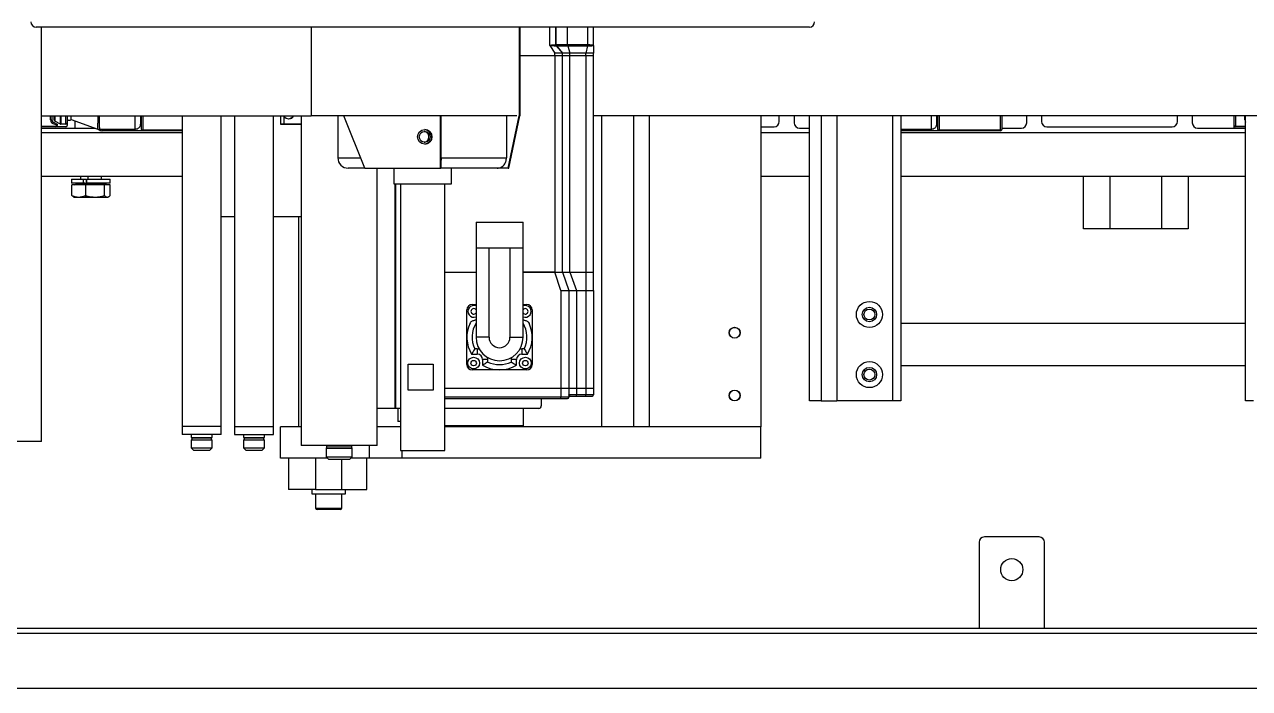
# Model space of a CAD drawing. Header units: millimetres. Extents: x 10 to 584, y 10 to 410.
# Drawn here: x 190.81 to 222.07, y 62.53 to 79.47 of the extents above; entities that cross this region are included whole.
import ezdxf

# ---------------------------------------------------------------- set-up
doc = ezdxf.new("R2010")
doc.units = ezdxf.units.MM

msp = doc.modelspace()

# ---------------------------------------------------------------- linework, layer by layer
at = {"color": 7, "linetype": 'Continuous', "lineweight": 25}
for p, q in [((210.83516, 79.40354), (191.10182, 79.40354)), ((191.23585, 68.83021), (191.23585, 79.40354)), ((198.12199, 79.40354), (198.12199, 77.13687)), ((203.43271, 79.40354), (203.43271, 77.13687)), ((203.44404, 79.40354), (203.44404, 77.13687)), ((203.45448, 77.13687), (203.45448, 79.40354)), ((205.32849, 78.93687), (205.32849, 79.40354)), ((204.20952, 78.93687), (204.33982, 78.73687)), ((204.37025, 78.92741), (204.37868, 78.92754)), ((204.37025, 78.92741), (204.53982, 78.73687)), ((204.37868, 78.92754), (204.53982, 78.73687)), ((204.66804, 78.92754), (204.71982, 78.73687)), ((204.66804, 78.92754), (205.17644, 78.92741)), ((205.17644, 78.92741), (205.1285, 78.73687)), ((205.32849, 78.93687), (205.32849, 78.73687)), ((204.33983, 78.6702), (203.45448, 78.6702)), ((204.33982, 78.6702), (203.45448, 78.6702)), ((204.33982, 78.6702), (204.33982, 78.73687)), ((204.33983, 78.6702), (204.33983, 73.15021)), ((204.53983, 78.6702), (204.33983, 78.6702)), ((204.53982, 78.6702), (204.53982, 78.73687)), ((204.71982, 78.6702), (204.53982, 78.6702)), ((204.53983, 73.15021), (204.53983, 78.6702)), ((204.71983, 78.6702), (204.53983, 78.6702)), ((204.71982, 78.6702), (204.71982, 78.73687)), ((205.1285, 78.73687), (204.71982, 78.73687)), ((204.71983, 78.6702), (204.71982, 78.6702)), ((204.71983, 73.15021), (204.71983, 78.6702)), ((205.1285, 78.6702), (204.71983, 78.6702)), ((205.1285, 78.6702), (205.1285, 78.73687)), ((205.1285, 78.6702), (205.1285, 73.15021)), ((205.32849, 78.6702), (205.1285, 78.6702)), ((205.32849, 78.6702), (205.1285, 78.6702)), ((205.32849, 78.6702), (205.32849, 78.73687)), ((205.32849, 73.15021), (205.32849, 78.6702)), ((191.23585, 77.13687), (198.12199, 77.13687)), ((191.4731, 77.03409), (191.50643, 77.03409)), ((191.50643, 77.13687), (191.50643, 77.03409)), ((191.63645, 76.88933), (191.52754, 76.94507)), ((191.54273, 76.97474), (191.63669, 76.92665)), ((191.56227, 77.03058), (191.56227, 77.13687)), ((191.7219, 76.93017), (191.5807, 77.00077)), ((191.63669, 76.92665), (191.63669, 76.89332)), ((191.86227, 76.92665), (191.73681, 76.92665)), ((191.89561, 77.13687), (191.89561, 76.95998)), ((191.89561, 76.95998), (191.89561, 76.89332)), ((191.99561, 77.04332), (192.67329, 76.80129)), ((192.09561, 76.82665), (192.09561, 77.0076)), ((193.7956, 76.79332), (193.7956, 77.13687)), ((194.8285, 77.13687), (194.8285, 69.21021)), ((195.82849, 69.21021), (195.82849, 77.13687)), ((196.16183, 77.13687), (196.16183, 69.21021)), ((197.16183, 69.21021), (197.16183, 77.13687)), ((197.33822, 77.13687), (197.33822, 76.93021)), ((197.33822, 76.93687), (197.42016, 76.93687)), ((197.33822, 76.93021), (197.86849, 76.93021)), ((197.42016, 77.13687), (197.42016, 76.93687)), ((197.42016, 76.93687), (197.86849, 76.93687)), ((197.79516, 76.93687), (197.79516, 76.93021)), ((197.86849, 77.13687), (197.86849, 68.73021)), ((203.36668, 77.13687), (198.12199, 77.13687)), ((198.80183, 77.13687), (198.80183, 76.07021)), ((199.48689, 75.80354), (198.95383, 77.13687)), ((199.48731, 75.80354), (198.95425, 77.13687)), ((201.41969, 75.80354), (201.41969, 77.13687)), ((201.43538, 76.07021), (201.43538, 77.13687)), ((203.103, 77.13687), (203.103, 76.07021)), ((203.15162, 75.80354), (203.43271, 77.13687)), ((203.16295, 75.80354), (203.44404, 77.13687)), ((203.43271, 77.13687), (203.44404, 77.13687)), ((203.45448, 77.13687), (203.44404, 77.13687)), ((225.97468, 77.13687), (205.32849, 77.13687)), ((205.52849, 77.13687), (205.52849, 69.20354)), ((206.34516, 77.13687), (206.34516, 69.20354)), ((206.74516, 77.13687), (206.74516, 69.20354)), ((209.59516, 77.13687), (209.59516, 69.20354)), ((210.06894, 76.99332), (210.06894, 77.13687)), ((210.44894, 77.13687), (210.44894, 76.95998)), ((210.83516, 69.87021), (210.83516, 77.13687)), ((211.13516, 77.13687), (211.13516, 69.87021)), ((211.53516, 77.13687), (211.53516, 69.87021)), ((213.1685, 77.13687), (213.1685, 69.87021)), ((214.1156, 76.79332), (214.1156, 77.13687)), ((215.74894, 77.13687), (215.74894, 76.79332)), ((216.38227, 76.95998), (216.38227, 77.13687)), ((216.76227, 77.13687), (216.76227, 76.99332)), ((220.22894, 76.99332), (220.22894, 77.13687)), ((220.60894, 77.13687), (220.60894, 76.95998)), ((221.6756, 76.82665), (221.6756, 77.13687)), ((221.96849, 69.87021), (221.96849, 77.13687)), ((191.23585, 76.87998), (191.63391, 76.87998)), ((191.60336, 76.85998), (191.23585, 76.85998)), ((191.23585, 76.82665), (192.09561, 76.82665)), ((194.8285, 76.70998), (191.23585, 76.70998)), ((191.86227, 76.85998), (191.60336, 76.85998)), ((191.63645, 76.88933), (191.63669, 76.89332)), ((192.09561, 76.82665), (192.60227, 76.82665)), ((192.71874, 76.79449), (192.67382, 76.80233)), ((192.6956, 76.79449), (192.67382, 76.80233)), ((193.62894, 76.79449), (192.71874, 76.79449)), ((193.82894, 76.75998), (192.78679, 76.75998)), ((193.82894, 76.77998), (194.8285, 76.77998)), ((194.8285, 76.75998), (193.82894, 76.75998)), ((209.59516, 76.85998), (209.9356, 76.85998)), ((210.83516, 76.70998), (209.59516, 76.70998)), ((210.58227, 76.82665), (210.83516, 76.82665)), ((213.94894, 76.79449), (213.1685, 76.79449)), ((214.14894, 76.75998), (213.1685, 76.75998)), ((221.96849, 76.70998), (213.1685, 76.70998)), ((214.14894, 76.77998), (215.71561, 76.77998)), ((215.71561, 76.75998), (214.14894, 76.75998)), ((215.74894, 76.82665), (216.24894, 76.82665)), ((216.89561, 76.85998), (220.0956, 76.85998)), ((220.74227, 76.82665), (221.6756, 76.82665)), ((221.6756, 76.82665), (221.96849, 76.82665)), ((221.70894, 76.87998), (221.96849, 76.87998)), ((221.70894, 76.87998), (221.70894, 76.85998)), ((221.96849, 76.85998), (221.70894, 76.85998)), ((201.43538, 76.07021), (203.103, 76.07021)), ((199.48731, 75.80354), (199.06849, 75.80354)), ((199.48689, 75.80354), (199.48731, 75.80354)), ((199.48731, 75.80354), (201.41969, 75.80354)), ((199.80183, 68.73021), (199.80183, 75.80354)), ((200.23516, 75.80354), (200.23516, 75.40354)), ((201.41969, 75.80354), (201.42682, 75.80354)), ((202.86848, 75.80354), (201.42682, 75.80354)), ((201.70182, 75.40354), (201.70182, 75.80354)), ((203.15162, 75.80354), (202.86848, 75.80354)), ((203.15162, 75.80354), (203.16295, 75.80354)), ((194.8285, 75.59332), (191.23585, 75.59332)), ((192.00849, 75.52665), (192.00849, 75.41998)), ((192.00849, 75.52665), (192.30755, 75.52665)), ((192.30755, 75.41998), (192.00849, 75.41998)), ((192.0154, 75.10535), (192.0154, 75.37998)), ((192.3602, 75.37998), (192.0154, 75.37998)), ((192.11416, 75.41332), (192.11416, 75.39998)), ((192.23516, 75.59332), (192.23516, 75.52665)), ((192.30755, 75.41998), (192.30755, 75.52665)), ((192.30755, 75.52665), (192.36736, 75.52665)), ((192.34286, 75.41998), (192.30755, 75.41998)), ((192.34286, 75.41998), (192.39399, 75.41998)), ((192.3602, 75.37998), (192.3602, 75.10535)), ((192.84663, 75.37998), (192.3602, 75.37998)), ((192.37789, 75.49332), (192.37789, 75.45332)), ((192.3886, 75.52665), (192.3886, 75.41998)), ((192.3886, 75.52665), (192.99516, 75.52665)), ((192.99516, 75.41998), (192.3886, 75.41998)), ((192.3921, 75.41332), (192.87364, 75.41332)), ((192.3921, 75.39998), (192.3921, 75.41332)), ((192.3921, 75.39998), (192.87364, 75.39998)), ((192.7685, 75.52665), (192.7685, 75.59332)), ((192.84663, 75.10535), (192.84663, 75.37998)), ((192.98825, 75.37998), (192.84663, 75.37998)), ((192.88949, 75.39998), (192.88949, 75.41332)), ((192.98825, 75.10535), (192.98825, 75.37998)), ((192.99516, 75.41998), (192.99516, 75.52665)), ((200.23516, 75.40354), (201.70182, 75.40354)), ((200.40182, 75.40354), (200.40182, 68.60354)), ((201.53516, 68.60354), (201.53516, 75.40354)), ((210.83516, 75.59332), (209.59516, 75.59332)), ((221.96849, 75.59332), (213.1685, 75.59332)), ((217.83516, 74.25999), (217.83516, 75.59332)), ((218.50183, 75.59332), (218.50183, 74.25999)), ((219.83516, 74.25999), (219.83516, 75.59332)), ((220.50183, 75.59332), (220.50183, 74.25999)), ((192.05002, 75.07732), (192.06849, 75.06665)), ((192.06849, 75.06665), (192.1878, 75.06665)), ((192.1878, 75.06665), (192.37917, 75.06665)), ((192.37917, 75.06665), (192.3602, 75.10535)), ((192.37917, 75.06665), (192.60341, 75.06665)), ((192.60341, 75.06665), (192.91744, 75.06665)), ((192.91744, 75.06665), (192.93516, 75.06665)), ((192.93516, 75.06665), (192.95364, 75.07732)), ((195.82849, 74.57021), (196.16183, 74.57021)), ((197.16183, 74.57021), (197.86849, 74.57021)), ((197.79516, 74.57021), (197.79516, 69.20354)), ((202.32849, 74.43021), (202.32849, 73.76354)), ((202.32849, 74.43021), (203.52849, 74.43021)), ((203.52849, 73.76354), (203.52849, 74.43021)), ((218.50183, 74.25999), (217.83516, 74.25999)), ((219.83516, 74.25999), (218.50183, 74.25999)), ((220.50183, 74.25999), (219.83516, 74.25999)), ((202.32849, 73.76354), (202.32849, 71.49021)), ((202.66183, 73.76354), (202.32849, 73.76354)), ((202.66183, 71.49021), (202.66183, 73.76354)), ((203.19516, 73.76354), (202.66183, 73.76354)), ((203.19516, 73.76354), (203.19516, 71.49021)), ((203.52849, 73.76354), (203.19516, 73.76354)), ((203.52849, 71.49021), (203.52849, 73.76354)), ((201.53516, 73.15021), (202.32849, 73.15021)), ((203.52849, 73.15021), (204.33983, 73.15021)), ((204.33982, 73.15021), (203.52849, 73.15021)), ((204.49516, 72.68354), (204.33982, 73.15021)), ((204.33983, 73.15021), (204.53983, 73.15021)), ((204.53982, 73.15021), (204.69516, 72.68354)), ((204.53982, 73.15021), (204.71983, 73.15021)), ((204.53983, 73.15021), (204.71983, 73.15021)), ((204.71983, 73.15021), (205.1285, 73.15021)), ((204.71983, 73.15021), (204.89516, 72.68354)), ((205.1285, 73.15021), (205.32849, 73.15021)), ((205.1285, 73.15021), (205.1285, 72.68354)), ((205.1285, 73.15021), (205.32849, 73.15021)), ((205.32849, 72.68354), (205.32849, 73.15021)), ((204.49516, 72.68354), (204.49516, 70.19021)), ((204.49516, 72.68354), (204.69516, 72.68354)), ((204.69516, 72.68354), (204.69516, 70.19021)), ((204.69516, 72.68354), (204.89516, 72.68354)), ((204.89516, 72.68354), (204.89516, 70.19021)), ((204.89516, 72.68354), (205.1285, 72.68354)), ((205.1285, 72.68354), (205.32849, 72.68354)), ((205.1285, 72.68354), (205.1285, 70.19021)), ((205.32849, 72.68354), (205.32849, 70.19021)), ((202.22849, 72.32354), (202.32849, 72.32354)), ((203.52849, 72.32354), (203.62849, 72.32354)), ((202.09516, 71.49021), (202.09516, 72.19021)), ((202.32849, 71.92354), (202.29604, 71.92354)), ((203.56095, 71.92354), (203.52849, 71.92354)), ((203.76183, 72.19021), (203.76183, 71.49021)), ((221.96849, 71.83687), (213.1685, 71.83687)), ((202.09516, 70.79021), (202.09516, 71.49021)), ((202.66183, 71.49021), (202.32849, 71.49021)), ((203.19516, 71.49021), (203.52849, 71.49021)), ((203.76183, 71.49021), (203.76183, 70.79021)), ((202.21669, 71.05687), (202.36182, 71.05687)), ((202.36182, 71.19021), (202.29604, 71.19021)), ((202.36182, 71.19021), (202.36182, 71.05687)), ((203.56095, 71.19021), (203.49516, 71.19021)), ((203.49516, 71.19021), (203.49516, 71.05687)), ((203.49516, 71.05687), (203.6403, 71.05687)), ((200.59379, 70.80354), (201.23213, 70.80354)), ((200.59379, 70.13687), (200.59379, 70.80354)), ((201.23213, 70.80354), (201.23213, 70.13687)), ((202.92849, 70.65687), (202.22849, 70.65687)), ((202.49515, 70.92354), (202.49515, 70.7784)), ((202.62849, 70.92354), (202.49515, 70.92354)), ((202.62849, 70.85775), (202.62849, 70.92354)), ((203.62849, 70.65687), (202.92849, 70.65687)), ((203.22849, 70.92354), (203.22849, 70.85775)), ((203.36182, 70.92354), (203.22849, 70.92354)), ((203.36182, 70.7784), (203.36182, 70.92354)), ((213.1685, 70.77021), (221.96849, 70.77021)), ((201.23213, 70.13687), (200.59379, 70.13687)), ((201.53516, 70.19021), (204.49516, 70.19021)), ((204.49516, 70.19021), (204.49516, 69.95687)), ((204.49516, 70.19021), (204.69516, 70.19021)), ((204.69516, 70.19021), (204.69516, 69.95687)), ((204.69516, 70.19021), (204.89516, 70.19021)), ((204.89516, 70.19021), (204.89516, 70.02354)), ((204.89516, 70.19021), (205.1285, 70.19021)), ((205.1285, 70.19021), (205.1285, 70.02354)), ((205.1285, 70.19021), (205.32849, 70.19021)), ((205.32849, 70.19021), (205.32849, 70.02354)), ((201.53516, 69.92354), (204.49516, 69.92354)), ((203.99409, 69.92354), (203.99409, 69.73688)), ((204.69516, 69.95687), (204.49516, 69.95687)), ((204.49516, 69.92354), (204.49516, 69.95687)), ((204.49516, 69.92354), (204.66182, 69.92354)), ((204.89516, 70.02354), (204.69516, 70.02354)), ((204.72849, 69.99021), (204.89516, 69.99021)), ((204.89516, 69.99021), (204.89516, 70.02354)), ((205.1285, 70.02354), (204.89516, 70.02354)), ((204.89516, 69.99021), (205.1285, 69.99021)), ((205.1285, 69.99021), (205.1285, 70.02354)), ((205.32849, 70.02354), (205.1285, 70.02354)), ((205.1285, 69.99021), (205.29516, 69.99021)), ((211.13516, 69.87021), (210.83516, 69.87021)), ((211.13516, 69.87021), (211.53516, 69.87021)), ((212.96849, 69.87021), (211.53516, 69.87021)), ((213.1685, 69.87021), (212.96849, 69.87021)), ((222.16849, 69.87021), (221.96849, 69.87021)), ((200.26322, 69.67021), (199.80183, 69.67021)), ((200.28581, 69.67021), (200.26322, 69.67021)), ((200.40182, 69.67021), (200.28581, 69.67021)), ((200.33516, 69.67021), (200.33516, 69.33687)), ((203.93252, 69.67021), (201.53516, 69.67021)), ((203.52849, 69.67021), (203.52849, 69.23687)), ((203.52849, 69.67021), (203.52849, 69.20354)), ((194.8285, 69.21021), (194.8285, 69.01021)), ((195.81092, 69.21021), (194.8285, 69.21021)), ((195.82849, 69.21021), (195.81092, 69.21021)), ((195.82849, 69.01021), (195.82849, 69.21021)), ((196.16183, 69.21021), (196.16183, 69.01021)), ((196.16183, 69.21021), (197.16183, 69.21021)), ((197.16183, 69.01021), (197.16183, 69.21021)), ((197.34182, 68.40354), (197.34182, 69.20354)), ((197.86849, 69.20354), (197.34182, 69.20354)), ((200.40182, 69.20354), (199.80183, 69.20354)), ((200.40182, 69.33687), (200.33516, 69.33687)), ((201.53516, 69.23687), (203.52849, 69.23687)), ((209.59516, 69.20354), (201.53516, 69.20354)), ((201.76849, 69.20354), (201.76849, 69.23687)), ((202.92849, 69.23687), (202.92849, 69.20354)), ((209.59516, 68.40354), (209.59516, 69.20354)), ((191.23585, 68.83021), (189.34519, 68.83021)), ((195.81092, 69.01021), (194.8285, 69.01021)), ((195.06183, 69.01021), (195.06183, 68.93021)), ((195.06183, 68.93021), (195.59516, 68.93021)), ((195.06183, 68.87021), (195.06183, 68.67021)), ((195.06183, 68.87021), (195.59516, 68.87021)), ((195.07516, 68.92421), (195.07516, 68.87621)), ((195.58183, 68.87621), (195.58183, 68.92421)), ((195.59516, 68.93021), (195.59516, 69.01021)), ((195.59516, 68.67021), (195.59516, 68.87021)), ((195.82849, 69.01021), (195.81092, 69.01021)), ((196.16183, 69.01021), (197.16183, 69.01021)), ((196.39516, 69.01021), (196.39516, 68.93021)), ((196.39516, 68.93021), (196.92849, 68.93021)), ((196.39516, 68.87021), (196.39516, 68.67021)), ((196.39516, 68.87021), (196.92849, 68.87021)), ((196.4085, 68.92421), (196.4085, 68.87621)), ((196.91516, 68.87621), (196.91516, 68.92421)), ((196.92849, 68.93021), (196.92849, 69.01021)), ((196.92849, 68.67021), (196.92849, 68.87021)), ((195.06183, 68.67021), (195.12849, 68.60354)), ((195.06183, 68.67021), (195.59516, 68.67021)), ((195.52849, 68.60354), (195.12849, 68.60354)), ((195.52849, 68.60354), (195.59516, 68.67021)), ((196.39516, 68.67021), (196.46182, 68.60354)), ((196.39516, 68.67021), (196.92849, 68.67021)), ((196.86182, 68.60354), (196.46182, 68.60354)), ((196.86182, 68.60354), (196.92849, 68.67021)), ((199.80183, 68.73021), (197.86849, 68.73021)), ((198.50183, 68.65687), (198.50183, 68.43687)), ((198.50183, 68.65687), (199.16849, 68.65687)), ((198.51516, 68.72287), (198.51516, 68.66421)), ((199.15516, 68.66421), (199.15516, 68.72287)), ((199.16849, 68.43687), (199.16849, 68.65687)), ((199.60849, 68.40354), (199.60849, 68.73021)), ((200.40182, 68.60354), (201.53516, 68.60354)), ((198.53516, 68.40354), (197.34182, 68.40354)), ((197.54613, 68.40354), (197.54613, 67.60354)), ((198.23516, 68.40354), (198.23516, 67.60354)), ((198.50183, 68.43687), (198.56849, 68.37021)), ((198.50183, 68.43687), (199.16849, 68.43687)), ((199.10182, 68.37021), (198.56849, 68.37021)), ((198.90183, 67.60354), (198.90183, 68.37021)), ((199.10182, 68.37021), (199.16849, 68.43687)), ((199.60849, 68.40354), (199.13516, 68.40354)), ((199.54612, 67.60354), (199.54612, 68.40354)), ((200.44182, 68.40354), (199.60849, 68.40354)), ((209.59516, 68.40354), (200.44182, 68.40354)), ((198.23516, 67.60354), (197.54613, 67.60354)), ((198.13516, 67.60354), (198.13516, 67.49021)), ((198.23516, 67.60354), (198.90183, 67.60354)), ((198.90183, 67.60354), (199.54612, 67.60354)), ((199.00182, 67.49021), (199.00182, 67.60354)), ((198.13516, 67.49021), (199.00182, 67.49021)), ((198.23516, 67.49021), (198.23516, 67.13021)), ((198.90183, 67.13021), (198.90183, 67.49021)), ((198.44301, 67.09021), (198.27516, 67.09021)), ((198.86182, 67.09021), (198.44301, 67.09021)), ((216.70183, 66.39332), (215.30182, 66.39332)), ((215.16849, 66.25999), (215.16849, 64.05999)), ((216.83516, 64.05999), (216.83516, 66.25999)), ((228.50183, 64.05999), (168.50182, 64.05999)), ((228.50183, 63.92665), (168.50182, 63.92665)), ((228.50183, 62.52665), (168.50182, 62.52665))]:
    msp.add_line(p, q, dxfattribs=at)
at = {"color": 59, "linetype": 'Continuous', "lineweight": 25}
for p, q in [((204.20952, 78.93687), (204.20952, 79.40354)), ((204.36183, 78.94949), (204.36183, 79.40354)), ((204.37079, 78.94913), (204.37079, 79.40354)), ((204.6655, 78.94913), (204.6655, 79.40354)), ((205.17882, 78.94949), (205.17882, 79.40354)), ((191.4731, 77.03409), (191.4731, 77.13687)), ((191.5807, 77.13687), (191.5807, 77.00077)), ((191.7219, 76.93017), (191.7219, 77.13687)), ((191.73681, 77.13687), (191.73681, 76.92665)), ((191.86227, 76.92665), (191.86227, 77.13687)), ((193.82894, 77.13687), (193.82894, 76.77998)), ((212.96849, 69.87021), (212.96849, 77.13687)), ((214.14894, 77.13687), (214.14894, 76.77998)), ((215.71561, 76.77998), (215.71561, 77.13687)), ((221.70894, 77.13687), (221.70894, 76.87998)), ((221.9531, 77.03409), (221.9531, 77.13687)), ((221.9531, 77.03409), (221.96849, 77.03409)), ((198.80183, 76.07021), (199.38028, 76.07021)), ((192.11416, 75.41332), (192.3921, 75.41332)), ((192.11416, 75.39998), (192.3921, 75.39998)), ((192.37545, 75.44665), (192.3886, 75.44665)), ((192.42635, 75.52665), (192.42635, 75.59332)), ((192.87364, 75.41332), (192.88949, 75.41332)), ((192.87364, 75.39998), (192.88949, 75.39998)), ((200.26322, 69.67021), (200.26322, 75.40354)), ((200.28581, 69.67021), (200.28581, 75.40354)), ((204.49516, 69.95687), (201.53516, 69.95687)), ((195.07516, 68.92421), (195.58183, 68.92421)), ((195.07516, 68.87621), (195.58183, 68.87621)), ((196.4085, 68.92421), (196.91516, 68.92421)), ((196.4085, 68.87621), (196.91516, 68.87621)), ((198.51516, 68.72287), (199.15516, 68.72287)), ((198.51516, 68.66421), (199.15516, 68.66421)), ((200.44182, 68.40354), (200.44182, 68.60354)), ((198.23516, 67.13021), (198.4259, 67.13021)), ((198.4259, 67.13021), (198.90183, 67.13021))]:
    msp.add_line(p, q, dxfattribs=at)
at = {"color": 7, "linetype": 'Continuous', "lineweight": 25, "flags": 128}
msp.add_lwpolyline([(191.52754, 76.94507), (191.53051, 76.95086), (191.53335, 76.95642), (191.53598, 76.96155), (191.53828, 76.96605), (191.54017, 76.96974), (191.54157, 76.97249), (191.54244, 76.97417), (191.54273, 76.97474)], dxfattribs=at)
at = {"color": 7, "linetype": 'Continuous', "lineweight": 25}
for centre, radius in [((201.01995, 76.60356), 0.18331), ((201.01951, 76.60356), 0.13997), ((212.36849, 72.07021), 0.33333), ((212.36849, 72.07021), 0.18333), ((212.36849, 72.07021), 0.14), ((208.92849, 71.60354), 0.14), ((208.92849, 71.60354), 0.137), ((202.26853, 70.83024), 0.15), ((203.58846, 70.83024), 0.15), ((202.26853, 70.83024), 0.07), ((203.58846, 70.83024), 0.07), ((212.36849, 70.53687), 0.33333), ((212.36849, 70.53687), 0.18333), ((212.36849, 70.53687), 0.14), ((208.92849, 70.00354), 0.14), ((208.92849, 70.00354), 0.137), ((216.00183, 65.55998), 0.28333)]:
    msp.add_circle(centre, radius, dxfattribs=at)
for centre, radius, start, end in [((191.10183, 79.53687), 0.13333, 180, 270), ((210.83516, 79.53687), 0.13333, 270, 0), ((191.5731, 77.03409), 0.1, 180, 242.896104), ((191.5731, 77.03409), 0.06667, 180, 242.896104), ((191.59561, 77.03059), 0.03333, 180, 243.434949), ((191.73681, 76.95998), 0.03333, 243.434949, 270), ((191.86227, 76.95998), 0.03333, 270, 0), ((197.55329, 77.20327), 0.13971, 208.375052, 331.624948), ((197.53304, 77.20329), 0.13975, 274.163949, 331.623773), ((209.93561, 76.99332), 0.13333, 270, 0), ((210.58227, 76.95998), 0.13333, 180, 270), ((216.24894, 76.95998), 0.13333, 270, 0), ((216.89561, 76.99332), 0.13333, 180, 270), ((220.09561, 76.99332), 0.13333, 270, 0), ((220.74227, 76.95998), 0.13333, 180, 270), ((191.60336, 76.89332), 0.03333, 270, 336.421822), ((191.60336, 76.89332), 0.03333, 336.421822, 353.125965), ((191.86227, 76.89332), 0.03333, 270, 0), ((192.7838, 76.89332), 0.13333, 228.273344, 270), ((193.82894, 76.79332), 0.03333, 180, 224.427004), ((193.82894, 76.74665), 0.03333, 90, 135.572996), ((193.82894, 76.79332), 0.03333, 224.427004, 270), ((201.01942, 76.60358), 0.18329, 359.98673, 89.9847), ((201.01943, 76.60349), 0.18328, 270.012745, 0.017067), ((214.14894, 76.79332), 0.03333, 180, 224.427004), ((214.14894, 76.74665), 0.03333, 90, 135.572996), ((214.14894, 76.79332), 0.03333, 224.427004, 270), ((215.71561, 76.74665), 0.03333, 44.427004, 90), ((215.71561, 76.79332), 0.03333, 270, 315.572996), ((215.71561, 76.79332), 0.03333, 315.572996, 0), ((221.70894, 76.89332), 0.03333, 180, 270), ((199.06849, 76.07021), 0.26667, 180, 270), ((192.09416, 75.39998), 0.02, 270, 0), ((192.12083, 75.41332), 0.00667, 90, 180), ((192.86712, 75.41346), 0.00652, 358.74921, 88.844198), ((192.89324, 75.39959), 0.01961, 178.83511, 268.782993), ((192.88283, 75.41332), 0.00667, 0, 90), ((192.90949, 75.39998), 0.02, 180, 270), ((202.22849, 72.19021), 0.13333, 90, 180), ((202.26853, 72.15017), 0.15, 66.435854, 293.564146), ((202.26853, 72.15017), 0.07, 31.056184, 328.943816), ((203.58846, 72.15017), 0.15, 246.435854, 113.564146), ((203.58846, 72.15017), 0.07, 211.056184, 148.943816), ((203.62849, 72.19021), 0.13333, 0, 90), ((202.92849, 71.49021), 0.83333, 154.623066, 211.332251), ((202.92849, 71.49021), 0.7, 148.997281, 205.376934), ((202.92849, 71.49021), 0.7, 334.623066, 31.002719), ((202.92849, 71.49021), 0.83333, 328.667749, 25.376934), ((202.92849, 71.49021), 0.6, 180, 0), ((202.92849, 71.49021), 0.26667, 180, 0), ((202.36183, 70.92354), 0.26667, 79.239689, 90), ((202.36183, 70.92354), 0.13333, 0, 90), ((202.36183, 70.92354), 0.26667, 0, 10.760311), ((203.49516, 70.92354), 0.26667, 169.239689, 180), ((203.49516, 70.92354), 0.13333, 90, 180), ((203.49516, 70.92354), 0.26667, 90, 100.760311), ((202.22849, 70.79021), 0.13333, 180, 270), ((202.92849, 71.49021), 0.83333, 238.667749, 301.332251), ((202.92849, 71.49021), 0.7, 244.623066, 295.376934), ((203.62849, 70.79021), 0.13333, 270, 0), ((203.92987, 69.73442), 0.06427, 272.35678, 2.192677), ((204.66183, 69.95687), 0.03333, 270, 0), ((205.29516, 70.02354), 0.03333, 270, 0), ((195.06916, 68.92421), 0.006, 0, 90), ((195.06916, 68.87621), 0.006, 270, 0), ((195.58783, 68.92421), 0.006, 90, 180), ((195.58783, 68.87621), 0.006, 180, 270), ((196.40249, 68.92421), 0.006, 0, 90), ((196.40249, 68.87621), 0.006, 270, 0), ((196.92116, 68.92421), 0.006, 90, 180), ((196.92116, 68.87621), 0.006, 180, 270), ((198.50783, 68.72287), 0.00733, 0, 90), ((198.50783, 68.66421), 0.00733, 270, 0), ((199.16249, 68.72287), 0.00733, 90, 180), ((199.16249, 68.66421), 0.00733, 180, 270), ((198.27516, 67.13021), 0.04, 180, 270), ((198.86183, 67.13021), 0.04, 270, 0), ((215.30183, 66.25998), 0.13333, 90, 180), ((216.70183, 66.25998), 0.13333, 0, 90)]:
    msp.add_arc(centre, radius, start, end, dxfattribs=at)
at = {"color": 59, "linetype": 'Continuous', "lineweight": 25}
msp.add_arc((222.0531, 77.03409), 0.1, 180, 212.20911, dxfattribs=at)
at = {"color": 7, "linetype": 'Continuous', "lineweight": 25}
msp.add_ellipse((221.70894, 76.89379), major_axis=(0.03333, 0), ratio=0.41421356, start_param=3.14159265, end_param=4.71238898, dxfattribs=at)
for points, knots in [([(204.36183, 78.94949), (204.3593, 78.94901), (204.3542, 78.94805), (204.32782, 78.94598), (204.3042, 78.94393), (204.28459, 78.94229), (204.25227, 78.93986), (204.22502, 78.93796), (204.20952, 78.93687)], [0, 0, 0, 0, 0.247783535, 0.498908114, 0.552581794, 0.654105607, 0.803306793, 1, 1, 1, 1]), ([(204.20952, 78.93687), (204.22937, 78.93551), (204.26929, 78.93277), (204.32214, 78.92957), (204.35293, 78.92826), (204.36713, 78.92767), (204.36916, 78.92752), (204.37017, 78.92744)], [0, 0, 0, 0, 0.245774521, 0.494103659, 0.745395176, 0.87265419, 1, 1, 1, 1]), ([(204.36187, 78.94951), (204.36186, 78.94951), (204.36185, 78.94951), (204.36183, 78.9495), (204.36183, 78.94949)], [0, 0, 0, 0, 0.5598723, 1, 1, 1, 1]), ([(204.37017, 78.92744), (204.36778, 78.93074), (204.36301, 78.93734), (204.36222, 78.94544), (204.36183, 78.94949)], [0, 0, 0, 0, 0.49997341, 1, 1, 1, 1]), ([(204.37075, 78.94912), (204.36909, 78.94917), (204.36612, 78.94926), (204.36317, 78.94943), (204.36187, 78.94951)], [0, 0, 0, 0, 0.56000007, 1, 1, 1, 1]), ([(204.36187, 78.94951), (204.36226, 78.94544), (204.36305, 78.93732), (204.36785, 78.93071), (204.37025, 78.92741)], [0, 0, 0, 0, 0.49998712, 1, 1, 1, 1]), ([(204.37017, 78.92744), (204.37018, 78.92744), (204.37021, 78.92743), (204.37024, 78.92741), (204.37025, 78.92741)], [0, 0, 0, 0, 0.56009243, 1, 1, 1, 1]), ([(204.37079, 78.94913), (204.37078, 78.94913), (204.37076, 78.94913), (204.37075, 78.94912), (204.37075, 78.94912)], [0, 0, 0, 0, 0.5600136, 1, 1, 1, 1]), ([(204.37868, 78.92754), (204.37641, 78.93079), (204.37186, 78.93729), (204.37112, 78.94518), (204.37075, 78.94912)], [0, 0, 0, 0, 0.500036806, 1, 1, 1, 1]), ([(204.6655, 78.94913), (204.62715, 78.94942), (204.55044, 78.95), (204.45388, 78.95021), (204.38572, 78.95), (204.37576, 78.94942), (204.37079, 78.94913)], [0, 0, 0, 0, 0.25000743, 0.49999475, 0.74999771, 1, 1, 1, 1]), ([(204.37079, 78.94913), (204.37116, 78.94518), (204.37191, 78.93727), (204.37647, 78.93077), (204.37875, 78.92752)], [0, 0, 0, 0, 0.4998762, 1, 1, 1, 1]), ([(204.37868, 78.92754), (204.37869, 78.92754), (204.37871, 78.92753), (204.37874, 78.92752), (204.37875, 78.92752)], [0, 0, 0, 0, 0.55979226, 1, 1, 1, 1]), ([(204.37875, 78.92752), (204.38414, 78.92743), (204.39493, 78.92725), (204.46047, 78.92722), (204.55403, 78.92726), (204.62829, 78.92743), (204.66543, 78.92752)], [0, 0, 0, 0, 0.24956654, 0.49964508, 0.74972648, 1, 1, 1, 1]), ([(204.66543, 78.92752), (204.66542, 78.93077), (204.6654, 78.93728), (204.66547, 78.94518), (204.6655, 78.94913)], [0, 0, 0, 0, 0.50007328, 1, 1, 1, 1]), ([(204.66543, 78.92752), (204.66592, 78.92752), (204.66679, 78.92753), (204.66766, 78.92754), (204.66804, 78.92754)], [0, 0, 0, 0, 0.56096635, 1, 1, 1, 1]), ([(204.66789, 78.94912), (204.66744, 78.94912), (204.66665, 78.94912), (204.66585, 78.94913), (204.6655, 78.94913)], [0, 0, 0, 0, 0.55999751, 1, 1, 1, 1]), ([(205.17627, 78.94951), (205.08137, 78.94942), (204.91191, 78.94926), (204.74245, 78.94916), (204.66789, 78.94912)], [0, 0, 0, 0, 0.56000568, 1, 1, 1, 1]), ([(204.66789, 78.94912), (204.66789, 78.94518), (204.66791, 78.93729), (204.668, 78.93079), (204.66804, 78.92754)], [0, 0, 0, 0, 0.49996264, 1, 1, 1, 1]), ([(205.17644, 78.92741), (205.17639, 78.93071), (205.17629, 78.93732), (205.17628, 78.94544), (205.17627, 78.94951)], [0, 0, 0, 0, 0.50002829, 1, 1, 1, 1]), ([(205.17882, 78.94949), (205.17834, 78.9495), (205.17749, 78.94951), (205.17664, 78.94951), (205.17627, 78.94951)], [0, 0, 0, 0, 0.56075836, 1, 1, 1, 1]), ([(205.17644, 78.92741), (205.17685, 78.92742), (205.17758, 78.92743), (205.17831, 78.92744), (205.17864, 78.92744)], [0, 0, 0, 0, 0.5616205, 1, 1, 1, 1]), ([(205.17882, 78.94949), (205.17877, 78.94544), (205.17866, 78.93734), (205.17864, 78.93074), (205.17864, 78.92744)], [0, 0, 0, 0, 0.49996197, 1, 1, 1, 1]), ([(205.17864, 78.92744), (205.18889, 78.92752), (205.20939, 78.92767), (205.24805, 78.92826), (205.2895, 78.92957), (205.32214, 78.93277), (205.32638, 78.93551), (205.32849, 78.93687)], [0, 0, 0, 0, 0.127362699, 0.254622255, 0.505907091, 0.754228718, 1, 1, 1, 1]), ([(205.32849, 78.93687), (205.32714, 78.93796), (205.32477, 78.93986), (205.30974, 78.94229), (205.29599, 78.94393), (205.27459, 78.94598), (205.23774, 78.94805), (205.19837, 78.94901), (205.17882, 78.94949)], [0, 0, 0, 0, 0.19670358, 0.34591308, 0.44741643, 0.50108347, 0.75224283, 1, 1, 1, 1]), ([(204.53982, 78.73687), (204.53682, 78.73687), (204.5308, 78.73687), (204.48456, 78.73687), (204.41845, 78.73687), (204.36603, 78.73687), (204.33982, 78.73687)], [0, 0, 0, 0, 0.25000125, 0.49999526, 0.74998751, 1, 1, 1, 1]), ([(204.71982, 78.73687), (204.69624, 78.73687), (204.64907, 78.73687), (204.58957, 78.73687), (204.54794, 78.73687), (204.54253, 78.73687), (204.53982, 78.73687)], [0, 0, 0, 0, 0.2499878, 0.4999911, 0.74999833, 1, 1, 1, 1]), ([(205.32849, 78.73687), (205.32549, 78.73687), (205.31948, 78.73687), (205.27322, 78.73687), (205.20712, 78.73687), (205.1547, 78.73687), (205.1285, 78.73687)], [0, 0, 0, 0, 0.250000229, 0.500012331, 0.750008532, 1, 1, 1, 1]), ([(191.89561, 77.04332), (191.90469, 77.03763), (191.92184, 77.02691), (191.95014, 77.02366), (191.97515, 77.02994), (191.98855, 77.0387), (191.99561, 77.04332)], [0, 0, 0, 0, 0.29513007, 0.55715229, 0.76670212, 1, 1, 1, 1]), ([(191.99561, 77.04332), (191.99561, 77.04506), (191.99561, 77.04855), (191.99561, 77.07568), (191.99561, 77.1071), (191.99561, 77.12956), (191.99561, 77.13687)], [0, 0, 0, 0, 0.28716455, 0.57433647, 0.86149882, 1, 1, 1, 1]), ([(193.76227, 76.93168), (193.76086, 76.91574), (193.75804, 76.88381), (193.73397, 76.84193), (193.69887, 76.81154), (193.66184, 76.79649), (193.63794, 76.79504), (193.62894, 76.79449)], [0, 0, 0, 0, 0.22430849, 0.44928476, 0.66223357, 0.87275039, 1, 1, 1, 1]), ([(193.76227, 77.13687), (193.76227, 77.10813), (193.76227, 77.05155), (193.76227, 76.98549), (193.76227, 76.94611), (193.76227, 76.93501), (193.76227, 76.93168)], [0, 0, 0, 0, 0.36679211, 0.72197921, 0.91645649, 1, 1, 1, 1]), ([(214.08227, 76.93168), (214.08086, 76.91574), (214.07804, 76.88381), (214.05397, 76.84193), (214.01887, 76.81154), (213.98184, 76.79649), (213.95794, 76.79504), (213.94894, 76.79449)], [0, 0, 0, 0, 0.22430849, 0.44928476, 0.66223357, 0.87275039, 1, 1, 1, 1]), ([(214.08227, 77.13687), (214.08227, 77.10813), (214.08227, 77.05155), (214.08227, 76.98549), (214.08227, 76.94611), (214.08227, 76.93501), (214.08227, 76.93168)], [0, 0, 0, 0, 0.36679211, 0.72197921, 0.91645649, 1, 1, 1, 1]), ([(192.6956, 76.79449), (192.70786, 76.7855), (192.73238, 76.76752), (192.76584, 76.76042), (192.78384, 76.76004), (192.78679, 76.75998)], [0, 0, 0, 0, 0.45548143, 0.91071575, 1, 1, 1, 1]), ([(201.00805, 76.46631), (201.02048, 76.46888), (201.04806, 76.47456), (201.08432, 76.50053), (201.11274, 76.53819), (201.12704, 76.58398), (201.12554, 76.63135), (201.10911, 76.67524), (201.07932, 76.71114), (201.0418, 76.73554), (201.0136, 76.73961), (201.00121, 76.74141)], [0, 0, 0, 0, 0.09417038, 0.20886714, 0.32657995, 0.44481464, 0.55998005, 0.67335421, 0.7889242, 0.90728448, 1, 1, 1, 1]), ([(201.43538, 76.07021), (201.43529, 76.04063), (201.43511, 75.98147), (201.43367, 75.9025), (201.43156, 75.84222), (201.42914, 75.80866), (201.4275, 75.80505), (201.42682, 75.80354)], [0, 0, 0, 0, 0.20966598, 0.41930857, 0.63042632, 0.84505045, 1, 1, 1, 1]), ([(202.86848, 75.80354), (202.8857, 75.80449), (202.92069, 75.80642), (202.97329, 75.82496), (203.02286, 75.85931), (203.06602, 75.91347), (203.09373, 75.98075), (203.10246, 76.03773), (203.1029, 76.06436), (203.103, 76.07021)], [0, 0, 0, 0, 0.17171398, 0.34905021, 0.53160931, 0.69498481, 0.85988083, 0.96926133, 1, 1, 1, 1]), ([(192.36736, 75.52665), (192.36873, 75.52616), (192.37147, 75.52517), (192.37444, 75.51865), (192.37623, 75.51173), (192.37755, 75.50393), (192.37776, 75.49749), (192.37789, 75.49332)], [0, 0, 0, 0, 0.249815854, 0.499571113, 0.634032944, 0.762386889, 1, 1, 1, 1]), ([(192.37789, 75.45332), (192.37776, 75.44914), (192.37755, 75.44271), (192.37623, 75.43491), (192.37444, 75.42799), (192.37147, 75.42146), (192.36873, 75.42048), (192.36736, 75.41998)], [0, 0, 0, 0, 0.23761112, 0.36596468, 0.50043039, 0.7501849, 1, 1, 1, 1]), ([(192.0154, 75.10535), (192.04835, 75.09286), (192.10498, 75.07138), (192.16339, 75.06805), (192.1878, 75.06665)], [0, 0, 0, 0, 0.58194848, 1, 1, 1, 1]), ([(192.05051, 75.07776), (192.04965, 75.07801), (192.0377, 75.0815), (192.02613, 75.09388), (192.0154, 75.10535)], [0, 0, 0, 0, 0.07255643, 1, 1, 1, 1]), ([(192.1878, 75.06665), (192.21907, 75.06893), (192.27749, 75.07319), (192.33396, 75.09515), (192.3602, 75.10535)], [0, 0, 0, 0, 0.53524667, 1, 1, 1, 1]), ([(192.3602, 75.10535), (192.40669, 75.09286), (192.48657, 75.07138), (192.56897, 75.06805), (192.60341, 75.06665)], [0, 0, 0, 0, 0.58196483, 1, 1, 1, 1]), ([(192.60341, 75.06665), (192.64752, 75.06893), (192.72994, 75.07319), (192.8096, 75.09515), (192.84663, 75.10535)], [0, 0, 0, 0, 0.53523961, 1, 1, 1, 1]), ([(192.84663, 75.10535), (192.86016, 75.09286), (192.88342, 75.07138), (192.90741, 75.06805), (192.91744, 75.06665)], [0, 0, 0, 0, 0.58195826, 1, 1, 1, 1]), ([(192.91744, 75.06665), (192.93028, 75.06893), (192.95428, 75.07319), (192.97747, 75.09515), (192.98825, 75.10535)], [0, 0, 0, 0, 0.535252014, 1, 1, 1, 1]), ([(202.17557, 71.84735), (202.18139, 71.85757), (202.19304, 71.87801), (202.22064, 71.90192), (202.25448, 71.91962), (202.28226, 71.92224), (202.29604, 71.92354)], [0, 0, 0, 0, 0.25094345, 0.50161954, 0.7528967, 1, 1, 1, 1]), ([(203.56095, 71.92354), (203.57473, 71.92224), (203.60234, 71.91964), (203.63603, 71.9021), (203.66374, 71.87829), (203.67548, 71.85774), (203.68141, 71.84735)], [0, 0, 0, 0, 0.24710128, 0.49534482, 0.74484379, 1, 1, 1, 1]), ([(202.29604, 71.19021), (202.28597, 71.17405), (202.2659, 71.14182), (202.24391, 71.10454), (202.23019, 71.08062), (202.22249, 71.06703), (202.21761, 71.05846), (202.21699, 71.05739), (202.21669, 71.05687)], [0, 0, 0, 0, 0.2511679, 0.50111923, 0.63287083, 0.76023274, 0.88215231, 1, 1, 1, 1]), ([(203.56095, 71.19021), (203.57102, 71.17406), (203.59111, 71.14183), (203.61303, 71.10457), (203.62678, 71.08079), (203.63452, 71.06722), (203.6394, 71.05851), (203.64, 71.05742), (203.6403, 71.05687)], [0, 0, 0, 0, 0.25116206, 0.50109631, 0.63209347, 0.75817999, 0.8803703, 1, 1, 1, 1]), ([(202.62849, 70.85775), (202.61234, 70.84768), (202.58012, 70.8276), (202.54286, 70.80567), (202.51907, 70.79191), (202.5055, 70.78418), (202.4968, 70.7793), (202.4957, 70.7787), (202.49515, 70.7784)], [0, 0, 0, 0, 0.25115833, 0.50109677, 0.63210902, 0.75818895, 0.8803693, 1, 1, 1, 1]), ([(203.22849, 70.85775), (203.24464, 70.84769), (203.27687, 70.82761), (203.31416, 70.80563), (203.33808, 70.7919), (203.35167, 70.78421), (203.36025, 70.77933), (203.3613, 70.77871), (203.36182, 70.7784)], [0, 0, 0, 0, 0.25116062, 0.50111574, 0.63288349, 0.76023164, 0.88215557, 1, 1, 1, 1]), ([(204.69516, 69.95687), (204.69566, 69.96124), (204.69666, 69.96998), (204.70437, 69.981), (204.71539, 69.9887), (204.72413, 69.9897), (204.72849, 69.99021)], [0, 0, 0, 0, 0.250049297, 0.499998251, 0.750010717, 1, 1, 1, 1]), ([(204.72849, 69.99021), (204.71983, 69.99314), (204.70389, 69.99852), (204.6999, 70.01158), (204.69808, 70.01755)], [0, 0, 0, 0, 0.54371446, 1, 1, 1, 1])]:
    msp.add_open_spline(points, degree=3, knots=knots, dxfattribs=at)
at = {"color": 59, "linetype": 'Continuous', "lineweight": 25}
for points, knots in [([(192.67382, 76.80233), (192.67398, 76.80425), (192.67444, 76.8097), (192.67656, 76.8379), (192.67976, 76.90132), (192.68253, 77.00465), (192.68277, 77.09074), (192.6829, 77.13687)], [0, 0, 0, 0, 0.076986917, 0.219227385, 0.409345588, 0.683543389, 1, 1, 1, 1]), ([(192.70856, 77.13687), (192.70869, 77.09068), (192.70893, 77.00457), (192.71177, 76.90079), (192.71521, 76.83554), (192.71783, 76.80353), (192.71848, 76.79704), (192.71874, 76.79449)], [0, 0, 0, 0, 0.31123393, 0.58018319, 0.76622142, 0.90840298, 1, 1, 1, 1]), ([(193.62894, 76.79449), (193.62894, 76.7975), (193.62894, 76.80472), (193.62894, 76.84001), (193.62894, 76.90913), (193.62894, 77.01244), (193.62894, 77.0954), (193.62894, 77.13687)], [0, 0, 0, 0, 0.10343953, 0.2480402, 0.44027, 0.72015452, 1, 1, 1, 1]), ([(213.94894, 76.79449), (213.94894, 76.7975), (213.94894, 76.80472), (213.94894, 76.84001), (213.94894, 76.90913), (213.94894, 77.01244), (213.94894, 77.0954), (213.94894, 77.13687)], [0, 0, 0, 0, 0.10343953, 0.2480402, 0.44027, 0.72015452, 1, 1, 1, 1])]:
    msp.add_open_spline(points, degree=3, knots=knots, dxfattribs=at)

doc.saveas('drawing.dxf')
